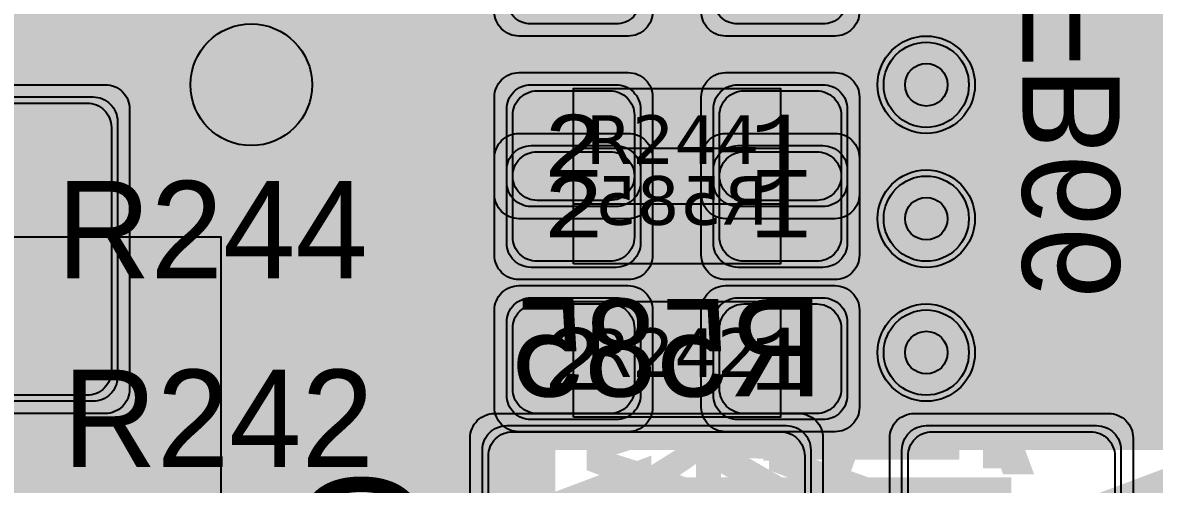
# Model space of a CAD drawing. Extents: x -28 to 199, y -61 to 255.
# Drawn here: x 43.12 to 52.42, y 121.22 to 125.01 of the extents above; entities that cross this region are included whole.
import ezdxf
from ezdxf.enums import TextEntityAlignment as Align

# ---------------------------------------------------------------- set-up
doc = ezdxf.new("R2010")
doc.units = 0
doc.header["$MEASUREMENT"] = 0
for name, color, linetype in [('ASSEMBLY_OUTLINES_BTM', 191, 'CONTINUOUS'), ('ASSEMBLY_OUTLINES_TOP', 102, 'CONTINUOUS'), ('ASSEMBLY_PART_NUMBERS_BTM', 191, 'CONTINUOUS'), ('ASSEMBLY_PART_NUMBERS_TOP', 102, 'CONTINUOUS'), ('ASSEMBLY_REF_DES_BTM', 191, 'CONTINUOUS'), ('ASSEMBLY_REF_DES_TOP', 102, 'CONTINUOUS'), ('DRILL_DRAWING', 21, 'CONTINUOUS'), ('GENERATED_SILKSCREEN_BTM', 255, 'CONTINUOUS'), ('GENERATED_SILKSCREEN_TOP', 140, 'CONTINUOUS'), ('MOUNTING_HOLES_LAYER_2', 42, 'CONTINUOUS'), ('MOUNTING_HOLES_LAYER_3', 42, 'CONTINUOUS'), ('MOUNTING_HOLES_LAYER_BOT21', 42, 'CONTINUOUS'), ('MOUNTING_HOLES_LAYER_TOP', 42, 'CONTINUOUS'), ('PART_PADS_SMD_BTM', 10, 'CONTINUOUS'), ('PART_PADS_SMD_TOP', 150, 'CONTINUOUS'), ('PIN_NUMBERS_BTM', 8, 'CONTINUOUS'), ('PIN_NUMBERS_TOP', 8, 'CONTINUOUS'), ('PLACEMENT_OUTLINES_BTM', 222, 'CONTINUOUS'), ('PLACEMENT_OUTLINES_TOP', 130, 'CONTINUOUS'), ('PLANE_SHAPES_LAYER_2', 230, 'CONTINUOUS'), ('PLANE_SHAPES_LAYER_3', 81, 'CONTINUOUS'), ('SILKSCREEN_OUTLINES_BTM', 211, 'CONTINUOUS'), ('SILKSCREEN_OUTLINES_TOP', 150, 'CONTINUOUS'), ('SILKSCREEN_REF_DES_BTM', 211, 'CONTINUOUS'), ('SILKSCREEN_REF_DES_TOP', 150, 'CONTINUOUS'), ('SOLDERMASK_PADS_BTM', 12, 'CONTINUOUS'), ('SOLDERMASK_PADS_TOP', 180, 'CONTINUOUS'), ('SOLDERPASTE_PADS_BTM', 12, 'CONTINUOUS'), ('SOLDERPASTE_PADS_TOP', 180, 'CONTINUOUS'), ('TRACES_LAYER_3', 81, 'CONTINUOUS'), ('TRACES_LAYER_BOTTOM', 10, 'CONTINUOUS'), ('TRACES_LAYER_TOP', 150, 'CONTINUOUS'), ('VIA_HOLES_LAYER_2', 30, 'CONTINUOUS'), ('VIA_HOLES_LAYER_3', 30, 'CONTINUOUS'), ('VIA_HOLES_LAYER_BOTTOM', 30, 'CONTINUOUS'), ('VIA_HOLES_LAYER_TOP', 30, 'CONTINUOUS'), ('VIA_PADS_LAYER_2', 230, 'CONTINUOUS'), ('VIA_PADS_LAYER_3', 81, 'CONTINUOUS'), ('VIA_PADS_LAYER_BOTTOM', 10, 'CONTINUOUS'), ('VIA_PADS_LAYER_TOP', 150, 'CONTINUOUS')]:
    doc.layers.add(name, color=color, linetype=linetype)
doc.styles.add('COURIER_NEW', font='COUR.TTF')
doc.styles.add('VERDANA', font='verdana.TTF')
doc.styles.add('VERIBEST_GERBER_0', font='txt')

msp = doc.modelspace()

# ---------------------------------------------------------------- hatches: boundary and pattern name
at = {"layer": 'MOUNTING_HOLES_LAYER_2'}
h = msp.add_hatch(color=256, dxfattribs=at)
edge = h.paths.add_edge_path()
edge.add_arc((45, 124.5), 0.5, 0, 360)
at = {"layer": 'MOUNTING_HOLES_LAYER_3'}
h = msp.add_hatch(color=256, dxfattribs=at)
edge = h.paths.add_edge_path()
edge.add_arc((45, 124.5), 0.5, 0, 360)
at = {"layer": 'MOUNTING_HOLES_LAYER_BOT21'}
h = msp.add_hatch(color=256, dxfattribs=at)
edge = h.paths.add_edge_path()
edge.add_arc((45, 124.5), 0.5, 0, 360)
at = {"layer": 'MOUNTING_HOLES_LAYER_TOP'}
h = msp.add_hatch(color=256, dxfattribs=at)
edge = h.paths.add_edge_path()
edge.add_arc((45, 124.5), 0.5, 0, 360)
at = {"layer": 'PLANE_SHAPES_LAYER_2'}
h = msp.add_hatch(color=256, dxfattribs=at)
h.paths.add_polyline_path([(169.5, 129.25), (149.5, 129.25), (142.25, 122), (142.25, 90.5), (147.5, 90.5), (147.5, 80), (154, 80), (154, 69.25), (131.75, 69.25), (131.75, 73.25), (121.25, 73.25), (121.25, 81), (110.5, 81), (110.5, 125.75), (106.5, 125.75), (106.5, 128.75), (93.5, 128.75), (93.5, 120.25), (91.75, 120.25), (91.75, 121.5), (80, 121.5), (80, 118.25), (73.25, 118.25), (73.25, 124.5), (67.5, 124.5), (67.5, 128), (57.75, 128), (57.75, 120.25), (55.25, 120.25), (55.25, 121.5), (47.5, 121.5), (47.5, 119), (35, 119), (35, 134.75), (32.75, 134.75), (32.75, 159.75), (29.25, 159.75), (29.25, 175.25), (22.5, 175.25), (22.5, 195.25), (17.25, 195.25), (17.25, 198), (22.5, 198), (22.5, 216.5), (40.25, 216.5), (40.25, 235.5), (54.5, 235.5), (54.5, 254), (87.25, 254), (87.25, 236.25), (86.25, 236.25), (86.25, 228.75), (81, 228.75), (81, 218.75), (95.25, 218.75), (95.25, 194.5), (87, 194.5), (87, 172), (131.1, 172), (131.1, 208.75), (115.5, 208.75), (115.5, 213.75), (106.75, 213.75), (106.75, 218.75), (110.25, 222.25), (110.25, 226.25), (142.5, 226.25), (142.5, 221.5), (160.5, 221.5), (160.5, 240.75), (169.5, 240.75)])
h.paths.add_polyline_path([(35.5, 149.5), (41.75, 149.5), (41.75, 152), (39.25, 152), (39.25, 154), (37.75, 154), (37.75, 152), (35.5, 152)], flags=16)
h.paths.add_polyline_path([(37.5, 125.75), (37.5, 128.75), (42.75, 128.75), (42.75, 125.75)], flags=16)
h.paths.add_polyline_path([(52, 127.75), (52, 130.75), (54.25, 130.75), (54.25, 127.75)], flags=16)
h.paths.add_polyline_path([(50.75, 219.5), (50.75, 226.5), (71.75, 226.5), (71.75, 219.5)], flags=16)
h.paths.add_polyline_path([(66.5, 150.75), (66.5, 177.5), (72.25, 177.5), (72.25, 150.75)], flags=16)
h.paths.add_polyline_path([(47.25, 185.25), (73, 185.25), (73, 188.25), (70.25, 188.25), (70.25, 191), (47.25, 191)], flags=16)
h.paths.add_polyline_path([(84.5, 208), (84.5, 212.75), (85, 212.75), (85, 208)], flags=16)
h.paths.add_polyline_path([(61.5, 137.25), (87.75, 137.25), (87.75, 140.5), (84.75, 140.5), (84.75, 143), (61.5, 143)], flags=16)
h.paths.add_polyline_path([(88.75, 127), (88.75, 130), (91, 130), (91, 127)], flags=16)
h.paths.add_polyline_path([(85.5, 130.25), (85.5, 132.5), (91, 132.5), (91, 130.25)], flags=16)
h.paths.add_polyline_path([(108.75, 142.25), (135.75, 142.25), (135.75, 145.75), (132.25, 145.75), (132.25, 149), (108.75, 149)], flags=16)
h.paths.add_polyline_path([(114.25, 126.75), (140.75, 126.75), (140.75, 129.75), (137.25, 129.75), (137.25, 133), (114.25, 133)], flags=16)
h.paths.add_polyline_path([(155.25, 180.25), (166.25, 180.25), (166.25, 186.25), (152.25, 186.25), (152.25, 183), (155.25, 183)], flags=16)
at = {"layer": 'PLANE_SHAPES_LAYER_3'}
h = msp.add_hatch(color=256, dxfattribs=at)
h.paths.add_polyline_path([(169.5, 129.25), (149.5, 129.25), (142.25, 122), (142.25, 90.5), (147.5, 90.5), (147.5, 80), (154, 80), (154, 69.25), (131.75, 69.25), (131.75, 73.25), (121.25, 73.25), (121.25, 81), (110.5, 81), (110.5, 125.75), (106.5, 125.75), (106.5, 128.75), (93.5, 128.75), (93.5, 120.25), (91.75, 120.25), (91.75, 121.5), (80, 121.5), (80, 118.25), (73.25, 118.25), (73.25, 124.5), (67.5, 124.5), (67.5, 127.75), (58.25, 127.75), (58.25, 130.25), (88.75, 130.25), (88.75, 127), (91, 127), (91, 132.5), (55, 132.5), (55, 131.25), (52, 131.25), (52, 127.75), (55, 127.75), (55, 127.25), (57.75, 127.25), (57.75, 120.25), (55.25, 120.25), (55.25, 121.5), (47.5, 121.5), (47.5, 119), (35, 119), (35, 134.75), (32.75, 134.75), (32.75, 159.75), (29.25, 159.75), (29.25, 175.25), (22.5, 175.25), (22.5, 195.25), (17.25, 195.25), (17.25, 198), (22.5, 198), (22.5, 216.5), (40.25, 216.5), (40.25, 235.5), (54.5, 235.5), (54.5, 254), (87.25, 254), (87.25, 236.25), (86.25, 236.25), (86.25, 228.75), (81, 228.75), (81, 218.75), (95.25, 218.75), (95.25, 194.5), (87, 194.5), (87, 172), (131.1, 172), (131.1, 208.75), (115.5, 208.75), (115.5, 213.75), (106.75, 213.75), (106.75, 218.75), (110.25, 222.25), (110.25, 226.25), (142.5, 226.25), (142.5, 221.5), (160.5, 221.5), (160.5, 240.75), (169.5, 240.75)])
h.paths.add_polyline_path([(35.5, 149.5), (41.75, 149.5), (41.75, 152), (39.25, 152), (39.25, 154), (37.75, 154), (37.75, 152), (35.5, 152)], flags=16)
h.paths.add_polyline_path([(37.5, 125.75), (37.5, 128.75), (42.75, 128.75), (42.75, 125.75)], flags=16)
h.paths.add_polyline_path([(50.75, 219.5), (50.75, 226.5), (71.75, 226.5), (71.75, 219.5)], flags=16)
h.paths.add_polyline_path([(66.5, 150.75), (66.5, 177.5), (72.25, 177.5), (72.25, 150.75)], flags=16)
h.paths.add_polyline_path([(47.25, 185.25), (73, 185.25), (73, 188.25), (70.25, 188.25), (70.25, 191), (47.25, 191)], flags=16)
h.paths.add_polyline_path([(84.5, 208), (84.5, 212.75), (85, 212.75), (85, 208)], flags=16)
h.paths.add_polyline_path([(61.5, 137.25), (87.75, 137.25), (87.75, 140.5), (84.75, 140.5), (84.75, 143), (61.5, 143)], flags=16)
h.paths.add_polyline_path([(108.75, 142.25), (135.75, 142.25), (135.75, 145.75), (132.25, 145.75), (132.25, 149), (108.75, 149)], flags=16)
h.paths.add_polyline_path([(114.25, 126.75), (140.75, 126.75), (140.75, 129.75), (137.25, 129.75), (137.25, 133), (114.25, 133)], flags=16)
h.paths.add_polyline_path([(155.25, 180.25), (166.25, 180.25), (166.25, 186.25), (152.25, 186.25), (152.25, 183), (155.25, 183)], flags=16)
at = {"layer": 'VIA_HOLES_LAYER_2'}
h = msp.add_hatch(color=256, dxfattribs=at)
edge = h.paths.add_edge_path()
edge.add_arc((50.55, 124.5), 0.175, 0, 360)
h = msp.add_hatch(color=256, dxfattribs=at)
edge = h.paths.add_edge_path()
edge.add_arc((50.55, 123.4), 0.175, 0, 360)
h = msp.add_hatch(color=256, dxfattribs=at)
edge = h.paths.add_edge_path()
edge.add_arc((50.55, 122.3), 0.175, 0, 360)
at = {"layer": 'VIA_HOLES_LAYER_3'}
h = msp.add_hatch(color=256, dxfattribs=at)
edge = h.paths.add_edge_path()
edge.add_arc((50.55, 124.5), 0.175, 0, 360)
h = msp.add_hatch(color=256, dxfattribs=at)
edge = h.paths.add_edge_path()
edge.add_arc((50.55, 123.4), 0.175, 0, 360)
h = msp.add_hatch(color=256, dxfattribs=at)
edge = h.paths.add_edge_path()
edge.add_arc((50.55, 122.3), 0.175, 0, 360)
at = {"layer": 'VIA_HOLES_LAYER_BOTTOM'}
h = msp.add_hatch(color=256, dxfattribs=at)
edge = h.paths.add_edge_path()
edge.add_arc((50.55, 124.5), 0.175, 0, 360)
h = msp.add_hatch(color=256, dxfattribs=at)
edge = h.paths.add_edge_path()
edge.add_arc((50.55, 123.4), 0.175, 0, 360)
h = msp.add_hatch(color=256, dxfattribs=at)
edge = h.paths.add_edge_path()
edge.add_arc((50.55, 122.3), 0.175, 0, 360)
at = {"layer": 'VIA_HOLES_LAYER_TOP'}
h = msp.add_hatch(color=256, dxfattribs=at)
edge = h.paths.add_edge_path()
edge.add_arc((50.55, 124.5), 0.175, 0, 360)
h = msp.add_hatch(color=256, dxfattribs=at)
edge = h.paths.add_edge_path()
edge.add_arc((50.55, 123.4), 0.175, 0, 360)
h = msp.add_hatch(color=256, dxfattribs=at)
edge = h.paths.add_edge_path()
edge.add_arc((50.55, 122.3), 0.175, 0, 360)

# ---------------------------------------------------------------- linework, layer by layer
at = {"layer": 'ASSEMBLY_OUTLINES_BTM'}
msp.add_lwpolyline([(47.65, 123.03), (47.65, 123.98), (49.35, 123.98), (49.35, 123.03)], close=True, dxfattribs=at)
at = {"layer": 'ASSEMBLY_OUTLINES_BTM', "const_width": 0.1}
msp.add_lwpolyline([(40.75, 118.75), (40.75, 123.25), (44.75, 123.25), (44.75, 118.75)], close=True, dxfattribs=at)
at = {"layer": 'ASSEMBLY_OUTLINES_TOP'}
for points in [[(47.65, 123.52), (47.65, 124.47), (49.35, 124.47), (49.35, 123.52)], [(47.65, 121.77), (47.65, 122.72), (49.35, 122.72), (49.35, 121.77)]]:
    msp.add_lwpolyline(points, close=True, dxfattribs=at)
at = {"layer": 'GENERATED_SILKSCREEN_BTM', "const_width": 0.15}
for points in [[(51.3696, 124.6368), (51.368, 124.6312), (51.3648, 124.6264), (51.3592, 124.624), (51.3536, 124.6232), (51.3472, 124.624), (51.3416, 124.6264), (51.3384, 124.6312), (51.3368, 124.6368), (51.3368, 125.1768)], [(51.3696, 125.1592), (51.3696, 124.6368)], [(51.7168, 125.1592), (51.7168, 124.7968), (51.716, 124.7912), (51.712, 124.7864), (51.7064, 124.784), (51.7008, 124.7832), (51.6944, 124.784), (51.6888, 124.7864), (51.6856, 124.7912), (51.684, 124.7968), (51.684, 125.1592)], [(51.4568, 123.8912), (51.3424, 123.9944), (51.3384, 124), (51.3368, 124.0056), (51.3368, 124.4208), (51.3384, 124.4264), (51.3416, 124.4312), (51.3472, 124.4352), (51.3528, 124.4368), (51.7024, 124.4368), (51.7048, 124.4368), (51.7072, 124.4368), (52.1208, 124.4368), (52.1264, 124.4352), (52.132, 124.4312), (52.136, 124.4264), (52.1368, 124.4208), (52.1368, 124.0008), (52.0224, 123.8696), (52.0176, 123.8664), (52.0112, 123.8648), (51.84, 123.8648), (51.7072, 123.9824), (51.64, 123.8984), (51.6368, 123.896), (51.6328, 123.8936), (51.6288, 123.892), (51.6264, 123.8912), (51.4568, 123.8912)], [(51.3696, 124.4032), (51.3696, 124.0136), (51.4688, 123.924), (51.6176, 123.924), (51.6888, 124.012), (51.6888, 124.4032), (51.3696, 124.4032)], [(51.7216, 124.4032), (51.7216, 124.0144), (51.8536, 123.8968), (52.004, 123.8968), (52.104, 124.012), (52.104, 124.4032), (51.7216, 124.4032)], [(51.34, 123.2488), (51.4496, 123.1144), (51.4536, 123.1104), (51.46, 123.1096), (51.464, 123.1104), (51.4688, 123.112), (51.472, 123.1144), (51.4752, 123.1184), (51.4776, 123.1224), (51.4784, 123.1264), (51.4784, 123.1304), (51.476, 123.1336), (51.3696, 123.2648), (51.3696, 123.524), (51.4704, 123.6472), (51.7576, 123.6472), (51.6688, 123.5384), (51.668, 123.5352), (51.6672, 123.5336), (51.6672, 123.5328), (51.6664, 123.5328), (51.6656, 123.5288), (51.6656, 123.2592), (51.6664, 123.256), (51.6672, 123.2552), (51.6672, 123.2544), (51.668, 123.252), (51.6688, 123.2488), (51.7776, 123.1144), (51.78, 123.1136), (51.7808, 123.112), (51.7816, 123.1112), (51.7832, 123.1112), (51.7888, 123.1096), (51.7912, 123.1088), (52.0112, 123.1088), (52.0152, 123.1096), (52.0184, 123.1112), (52.0216, 123.112), (52.024, 123.1144), (52.1336, 123.2488), (52.1352, 123.2528), (52.136, 123.2536), (52.136, 123.2552), (52.1368, 123.2568), (52.1368, 123.2576), (52.1368, 123.2592), (52.1368, 123.5288), (52.136, 123.532), (52.1352, 123.5352), (52.1336, 123.5384), (52.024, 123.6728), (52.0224, 123.6744), (52.0216, 123.676), (52.0192, 123.6776), (52.0136, 123.6792), (52.0112, 123.68), (51.4624, 123.68), (51.4584, 123.6792), (51.4552, 123.6776), (51.4536, 123.676), (51.452, 123.6744), (51.4496, 123.6728), (51.34, 123.5384), (51.3392, 123.5352), (51.3384, 123.5328), (51.3376, 123.532), (51.3368, 123.5288), (51.3368, 123.2592), (51.3376, 123.256), (51.3376, 123.2552), (51.3384, 123.2544), (51.3392, 123.252), (51.34, 123.2488)], [(51.7992, 123.6472), (52.0032, 123.6472), (52.104, 123.524), (52.104, 123.2656), (52.0032, 123.1408), (51.7992, 123.1408), (51.6976, 123.2656), (51.6976, 123.524), (51.7992, 123.6472)], [(51.34, 122.4928), (51.4496, 122.3584), (51.4536, 122.3544), (51.46, 122.3536), (51.464, 122.3544), (51.4688, 122.356), (51.472, 122.3584), (51.4752, 122.3624), (51.4776, 122.3664), (51.4784, 122.3704), (51.4784, 122.3744), (51.476, 122.3776), (51.3696, 122.5088), (51.3696, 122.768), (51.4704, 122.8912), (51.7576, 122.8912), (51.6688, 122.7824), (51.668, 122.7792), (51.6672, 122.7776), (51.6672, 122.7768), (51.6664, 122.7768), (51.6656, 122.7728), (51.6656, 122.5032), (51.6664, 122.5), (51.6672, 122.4992), (51.6672, 122.4984), (51.668, 122.496), (51.6688, 122.4928), (51.7776, 122.3584), (51.78, 122.3576), (51.7808, 122.356), (51.7816, 122.3552), (51.7832, 122.3552), (51.7888, 122.3536), (51.7912, 122.3528), (52.0112, 122.3528), (52.0152, 122.3536), (52.0184, 122.3552), (52.0216, 122.356), (52.024, 122.3584), (52.1336, 122.4928), (52.1352, 122.4968), (52.136, 122.4976), (52.136, 122.4992), (52.1368, 122.5008), (52.1368, 122.5016), (52.1368, 122.5032), (52.1368, 122.7728), (52.136, 122.776), (52.1352, 122.7792), (52.1336, 122.7824), (52.024, 122.9168), (52.0224, 122.9184), (52.0216, 122.92), (52.0192, 122.9216), (52.0136, 122.9232), (52.0112, 122.924), (51.4624, 122.924), (51.4584, 122.9232), (51.4552, 122.9216), (51.4536, 122.92), (51.452, 122.9184), (51.4496, 122.9168), (51.34, 122.7824), (51.3392, 122.7792), (51.3384, 122.7768), (51.3376, 122.776), (51.3368, 122.7728), (51.3368, 122.5032), (51.3376, 122.5), (51.3376, 122.4992), (51.3384, 122.4984), (51.3392, 122.496), (51.34, 122.4928)], [(51.7992, 122.8912), (52.0032, 122.8912), (52.104, 122.768), (52.104, 122.5096), (52.0032, 122.3848), (51.7992, 122.3848), (51.6976, 122.5096), (51.6976, 122.768), (51.7992, 122.8912)], [(47.1812, 122.4512), (47.1844, 122.4504), (47.1868, 122.4496), (47.19, 122.448), (47.2988, 122.36), (47.2988, 122.6936), (46.7764, 122.6936), (46.7708, 122.6952), (46.766, 122.6984), (46.7636, 122.704), (46.7628, 122.7096), (46.7636, 122.716), (46.766, 122.7208), (46.7708, 122.7248), (46.7764, 122.7264), (47.3164, 122.7264), (47.322, 122.7248), (47.3268, 122.7208), (47.3308, 122.716), (47.3324, 122.7104), (47.3324, 122.3256), (47.3316, 122.32), (47.3292, 122.316), (47.326, 122.3136), (47.3204, 122.312), (47.3172, 122.3104), (47.3132, 122.3096), (47.3092, 122.3104), (47.306, 122.3128), (47.1756, 122.4192), (46.9172, 122.4192), (46.7924, 122.3176), (46.7924, 122.06), (46.9172, 121.96), (47.1756, 121.96), (47.306, 122.0656), (47.3116, 122.068), (47.3164, 122.068), (47.322, 122.0648), (47.326, 122.0608), (47.3292, 122.0552), (47.3308, 122.0496), (47.33, 122.0464), (47.3292, 122.044), (47.3276, 122.0416), (47.3252, 122.04), (47.19, 121.9296), (47.1876, 121.928), (47.1844, 121.928), (47.1812, 121.9264), (46.9116, 121.9264), (46.91, 121.9264), (46.9084, 121.9272), (46.9076, 121.9272), (46.906, 121.928), (46.9044, 121.928), (46.9012, 121.9296), (46.766, 122.04), (46.7636, 122.0424), (46.7628, 122.044), (46.7612, 122.0488), (46.7604, 122.052), (46.7604, 122.3256), (46.7612, 122.3288), (46.7628, 122.3336), (46.7628, 122.3352), (46.7644, 122.336), (46.7652, 122.3376), (46.766, 122.3392), (46.9012, 122.448), (46.9052, 122.4496), (46.9084, 122.4504), (46.9116, 122.4512), (47.1812, 122.4512)], [(47.5436, 122.4312), (47.5692, 122.3544), (47.5436, 122.2776), (47.5436, 122.2752), (47.5428, 122.272), (47.5428, 122.0248), (47.5428, 122.0224), (47.5436, 122.02), (47.5444, 122.0168), (47.5476, 122.0136), (47.6276, 121.9312), (47.6316, 121.928), (47.6356, 121.9272), (47.6388, 121.9264), (47.9324, 121.9264), (47.9348, 121.9264), (47.9372, 121.9272), (47.9404, 121.928), (47.9436, 121.9312), (48.0236, 122.0136), (48.0276, 122.0168), (48.0284, 122.02), (48.0284, 122.0248), (48.0284, 122.272), (48.0284, 122.2752), (48.0284, 122.2768), (48.0276, 122.2776), (48.002, 122.3544), (48.0276, 122.4312), (48.0284, 122.432), (48.0284, 122.4368), (48.0284, 122.6288), (48.0284, 122.632), (48.0276, 122.636), (48.0236, 122.64), (47.9436, 122.7224), (47.9404, 122.7248), (47.9372, 122.7256), (47.9348, 122.7264), (47.9324, 122.7264), (47.6388, 122.7264), (47.6356, 122.7256), (47.6316, 122.7248), (47.6276, 122.7224), (47.5476, 122.64), (47.5444, 122.6352), (47.5436, 122.632), (47.5428, 122.6288), (47.5428, 122.4368), (47.5428, 122.4336), (47.5436, 122.432), (47.5436, 122.4312)], [(47.9964, 122.62), (47.9964, 122.4384), (47.9748, 122.3696), (47.598, 122.3696), (47.5748, 122.4384), (47.5748, 122.62), (47.646, 122.6936), (47.9244, 122.6936), (47.9964, 122.62)], [(48.686, 122.4512), (48.6892, 122.4504), (48.6916, 122.4496), (48.6948, 122.448), (48.8036, 122.36), (48.8036, 122.6936), (48.2812, 122.6936), (48.2756, 122.6952), (48.2708, 122.6984), (48.2684, 122.704), (48.2676, 122.7096), (48.2684, 122.716), (48.2708, 122.7208), (48.2756, 122.7248), (48.2812, 122.7264), (48.8212, 122.7264), (48.8268, 122.7248), (48.8316, 122.7208), (48.8356, 122.716), (48.8372, 122.7104), (48.8372, 122.3256), (48.8364, 122.32), (48.834, 122.316), (48.8308, 122.3136), (48.8252, 122.312), (48.822, 122.3104), (48.818, 122.3096), (48.814, 122.3104), (48.8108, 122.3128), (48.6804, 122.4192), (48.422, 122.4192), (48.2972, 122.3176), (48.2972, 122.06), (48.422, 121.96), (48.6804, 121.96), (48.8108, 122.0656), (48.8164, 122.068), (48.8212, 122.068), (48.8268, 122.0648), (48.8308, 122.0608), (48.834, 122.0552), (48.8356, 122.0496), (48.8348, 122.0464), (48.834, 122.044), (48.8324, 122.0416), (48.83, 122.04), (48.6948, 121.9296), (48.6924, 121.928), (48.6892, 121.928), (48.686, 121.9264), (48.4164, 121.9264), (48.4148, 121.9264), (48.4132, 121.9272), (48.4124, 121.9272), (48.4108, 121.928), (48.4092, 121.928), (48.406, 121.9296), (48.2708, 122.04), (48.2684, 122.0424), (48.2676, 122.044), (48.266, 122.0488), (48.2652, 122.052), (48.2652, 122.3256), (48.266, 122.3288), (48.2676, 122.3336), (48.2676, 122.3352), (48.2692, 122.336), (48.27, 122.3376), (48.2708, 122.3392), (48.406, 122.448), (48.41, 122.4496), (48.4132, 122.4504), (48.4164, 122.4512), (48.686, 122.4512)], [(49.026, 122.4224), (49.0236, 122.424), (49.0228, 122.428), (49.0212, 122.432), (49.0204, 122.436), (49.0204, 122.6008), (49.0212, 122.6048), (49.0228, 122.6072), (49.0228, 122.6096), (49.0236, 122.6104), (49.0252, 122.6112), (49.026, 122.6128), (49.162, 122.7232), (49.166, 122.7248), (49.1692, 122.7256), (49.1724, 122.7264), (49.5756, 122.7264), (49.5828, 122.7248), (49.5876, 122.7208), (49.5916, 122.716), (49.5932, 122.7104), (49.5932, 121.9424), (49.5916, 121.936), (49.5876, 121.932), (49.5828, 121.9296), (49.5772, 121.9288), (49.5708, 121.9296), (49.5652, 121.932), (49.5612, 121.936), (49.5596, 121.9424), (49.5596, 122.3104), (49.1836, 122.3104), (49.0524, 121.9376), (49.0492, 121.932), (49.0436, 121.9288), (49.038, 121.928), (49.0324, 121.9296), (49.0276, 121.932), (49.0236, 121.936), (49.022, 121.9416), (49.0228, 121.948), (49.154, 122.3208), (49.026, 122.4224)], [(49.5596, 122.6936), (49.1772, 122.6936), (49.0524, 122.5928), (49.0524, 122.444), (49.1772, 122.3424), (49.5596, 122.3424), (49.5596, 122.6936)], [(47.9964, 122.2688), (47.9964, 122.032), (47.9244, 121.9592), (47.646, 121.9592), (47.5748, 122.032), (47.5748, 122.2688), (47.598, 122.3376), (47.9748, 122.3376), (47.9964, 122.2688)], [(46.402, 121.0375), (46.265, 121.2055), (46.262, 121.2105), (46.258, 121.2115), (46.254, 121.2135), (46.249, 121.2145), (45.563, 121.2145), (45.558, 121.2135), (45.554, 121.2115), (45.552, 121.2095), (45.55, 121.2085), (45.547, 121.2055), (45.41, 121.0375)], [(45.447, 121.0195), (45.573, 121.1735), (46.239, 121.1735), (46.365, 121.0195)]]:
    msp.add_lwpolyline(points, dxfattribs=at)
for points in [[(48.792098, 125.019995), (48.207902, 125.019995, 1.22306e-05), (48.207911, 125.020005), (48.792089, 125.020005, 1.22306e-05), (48.792098, 125.019995)], [(48.792098, 123.980005, 1.22306e-05), (48.792089, 123.979995), (48.207911, 123.979995, 1.22306e-05), (48.207902, 123.980005), (48.792098, 123.980005)], [(44.750005, 118.75, -0.4142135624), (44.75, 118.749995), (43.975, 118.749995), (43.975, 118.750005), (44.749995, 118.750005), (44.749995, 123.249995), (43.975, 123.249995), (43.975, 123.250005), (44.75, 123.250005, -0.4142135624), (44.750005, 123.25), (44.750005, 118.75)], [(48.783844, 123.029995), (48.216156, 123.029995, 1.1642e-05), (48.216164, 123.030005), (48.783836, 123.030005, 1.1642e-05), (48.783844, 123.029995)]]:
    msp.add_lwpolyline(points, format="xyb", dxfattribs=at)
at = {"layer": 'GENERATED_SILKSCREEN_TOP', "const_width": 0.15}
for points in [[(48.783844, 124.470005, 1.1642e-05), (48.783836, 124.469995), (48.216164, 124.469995, 1.1642e-05), (48.216156, 124.470005), (48.783844, 124.470005)], [(48.792098, 123.519995), (48.207902, 123.519995, 1.22306e-05), (48.207911, 123.520005), (48.792089, 123.520005, 1.22306e-05), (48.792098, 123.519995)], [(48.783844, 122.720005, 1.1642e-05), (48.783836, 122.719995), (48.216164, 122.719995, 1.1642e-05), (48.216156, 122.720005), (48.783844, 122.720005)], [(48.792098, 121.769995), (48.207902, 121.769995, 1.22306e-05), (48.207911, 121.770005), (48.792089, 121.770005, 1.22306e-05), (48.792098, 121.769995)]]:
    msp.add_lwpolyline(points, format="xyb", dxfattribs=at)
for points in [[(44.0744, 123.3924), (44.0768, 123.394), (44.0776, 123.398), (44.08, 123.402), (44.08, 123.406), (44.08, 123.5708), (44.08, 123.5748), (44.0776, 123.5772), (44.0776, 123.5796), (44.0768, 123.5804), (44.076, 123.5812), (44.0744, 123.5828), (43.9384, 123.6932), (43.9344, 123.6948), (43.9312, 123.6956), (43.928, 123.6964), (43.5248, 123.6964), (43.5176, 123.6948), (43.5128, 123.6908), (43.5088, 123.686), (43.5072, 123.6804), (43.5072, 122.9124), (43.5088, 122.906), (43.5128, 122.902), (43.5176, 122.8996), (43.5232, 122.8988), (43.5296, 122.8996), (43.5352, 122.902), (43.5392, 122.906), (43.5408, 122.9124), (43.5408, 123.2804), (43.9168, 123.2804), (44.048, 122.9076), (44.0512, 122.902), (44.0568, 122.8988), (44.0632, 122.898), (44.068, 122.8996), (44.0728, 122.902), (44.0768, 122.906), (44.0792, 122.9116), (44.0776, 122.918), (43.9464, 123.2908), (44.0744, 123.3924)], [(44.6952, 123.6932), (44.8296, 123.5836), (44.832, 123.5796), (44.8328, 123.5764), (44.8344, 123.574), (44.8352, 123.5708), (44.8352, 123.4612), (44.8344, 123.458), (44.8328, 123.4532), (44.832, 123.4492), (44.8296, 123.4476), (44.2968, 123.0148), (44.2968, 122.9292), (44.8192, 122.9292), (44.8248, 122.9276), (44.8296, 122.9244), (44.832, 122.9188), (44.8328, 122.9124), (44.832, 122.9068), (44.8296, 122.9012), (44.8248, 122.898), (44.8192, 122.8964), (44.28, 122.8964), (44.2736, 122.898), (44.2696, 122.902), (44.2656, 122.906), (44.264, 122.9124), (44.264, 123.022), (44.2648, 123.0244), (44.2664, 123.03), (44.268, 123.0324), (44.2696, 123.034), (44.2712, 123.0356), (44.8032, 123.4692), (44.8032, 123.5628), (44.6784, 123.6636), (44.42, 123.6636), (44.2896, 123.5572), (44.284, 123.5556), (44.2784, 123.5564), (44.2736, 123.5588), (44.2704, 123.5636), (44.2672, 123.5684), (44.2664, 123.574), (44.2664, 123.5772), (44.2672, 123.5796), (44.2712, 123.5836), (44.4056, 123.6932), (44.4088, 123.694), (44.4112, 123.6948), (44.412, 123.6956), (44.4152, 123.6964), (44.6848, 123.6964), (44.688, 123.6956), (44.6888, 123.6956), (44.6896, 123.6948), (44.692, 123.694), (44.6952, 123.6932)], [(45.0752, 123.1876), (45.5056, 123.6164), (45.5056, 123.1876), (45.0752, 123.1876)], [(45.8312, 123.1876), (46.2616, 123.6164), (46.2616, 123.1876), (45.8312, 123.1876)], [(43.5408, 123.6636), (43.9232, 123.6636), (44.048, 123.5628), (44.048, 123.414), (43.9232, 123.3124), (43.5408, 123.3124), (43.5408, 123.6636)], [(45.5056, 122.9124), (45.5064, 122.906), (45.5104, 122.902), (45.516, 122.8996), (45.5216, 122.8988), (45.5272, 122.8996), (45.532, 122.902), (45.536, 122.906), (45.5376, 122.9124), (45.5376, 123.1548), (45.5752, 123.1548), (45.5808, 123.1564), (45.5856, 123.1596), (45.588, 123.1652), (45.5888, 123.1708), (45.588, 123.1772), (45.5856, 123.1828), (45.5808, 123.1868), (45.5752, 123.1876), (45.5376, 123.1876), (45.5376, 123.658), (45.5368, 123.662), (45.5344, 123.6652), (45.5312, 123.6684), (45.5272, 123.6708), (45.5224, 123.6724), (45.5176, 123.6732), (45.5136, 123.6724), (45.5096, 123.6692), (45.024, 123.1836), (45.0208, 123.1788), (45.0192, 123.174), (45.02, 123.1692), (45.0232, 123.1636), (45.0248, 123.1596), (45.028, 123.1572), (45.0312, 123.1556), (45.0352, 123.1548), (45.5056, 123.1548), (45.5056, 122.9124)], [(46.2616, 122.9124), (46.2624, 122.906), (46.2664, 122.902), (46.272, 122.8996), (46.2776, 122.8988), (46.2832, 122.8996), (46.288, 122.902), (46.292, 122.906), (46.2936, 122.9124), (46.2936, 123.1548), (46.3312, 123.1548), (46.3368, 123.1564), (46.3416, 123.1596), (46.344, 123.1652), (46.3448, 123.1708), (46.344, 123.1772), (46.3416, 123.1828), (46.3368, 123.1868), (46.3312, 123.1876), (46.2936, 123.1876), (46.2936, 123.658), (46.2928, 123.662), (46.2904, 123.6652), (46.2872, 123.6684), (46.2832, 123.6708), (46.2784, 123.6724), (46.2736, 123.6732), (46.2696, 123.6724), (46.2656, 123.6692), (45.78, 123.1836), (45.7768, 123.1788), (45.7752, 123.174), (45.776, 123.1692), (45.7792, 123.1636), (45.7808, 123.1596), (45.784, 123.1572), (45.7872, 123.1556), (45.7912, 123.1548), (46.2616, 123.1548), (46.2616, 122.9124)], [(44.1244, 121.8424), (44.1268, 121.844), (44.1276, 121.848), (44.13, 121.852), (44.13, 121.856), (44.13, 122.0208), (44.13, 122.0248), (44.1276, 122.0272), (44.1276, 122.0296), (44.1268, 122.0304), (44.126, 122.0312), (44.1244, 122.0328), (43.9884, 122.1432), (43.9844, 122.1448), (43.9812, 122.1456), (43.978, 122.1464), (43.5748, 122.1464), (43.5676, 122.1448), (43.5628, 122.1408), (43.5588, 122.136), (43.5572, 122.1304), (43.5572, 121.3624), (43.5588, 121.356), (43.5628, 121.352), (43.5676, 121.3496), (43.5732, 121.3488), (43.5796, 121.3496), (43.5852, 121.352), (43.5892, 121.356), (43.5908, 121.3624), (43.5908, 121.7304), (43.9668, 121.7304), (44.098, 121.3576), (44.1012, 121.352), (44.1068, 121.3488), (44.1132, 121.348), (44.118, 121.3496), (44.1228, 121.352), (44.1268, 121.356), (44.1292, 121.3616), (44.1276, 121.368), (43.9964, 121.7408), (44.1244, 121.8424)], [(43.5908, 122.1136), (43.9732, 122.1136), (44.098, 122.0128), (44.098, 121.864), (43.9732, 121.7624), (43.5908, 121.7624), (43.5908, 122.1136)], [(44.7452, 122.1432), (44.8796, 122.0336), (44.882, 122.0296), (44.8828, 122.0264), (44.8844, 122.024), (44.8852, 122.0208), (44.8852, 121.9112), (44.8844, 121.908), (44.8828, 121.9032), (44.882, 121.8992), (44.8796, 121.8976), (44.3468, 121.4648), (44.3468, 121.3792), (44.8692, 121.3792), (44.8748, 121.3776), (44.8796, 121.3744), (44.882, 121.3688), (44.8828, 121.3624), (44.882, 121.3568), (44.8796, 121.3512), (44.8748, 121.348), (44.8692, 121.3464), (44.33, 121.3464), (44.3236, 121.348), (44.3196, 121.352), (44.3156, 121.356), (44.314, 121.3624), (44.314, 121.472), (44.3148, 121.4744), (44.3164, 121.48), (44.318, 121.4824), (44.3196, 121.484), (44.3212, 121.4856), (44.8532, 121.9192), (44.8532, 122.0128), (44.7284, 122.1136), (44.47, 122.1136), (44.3396, 122.0072), (44.334, 122.0056), (44.3284, 122.0064), (44.3236, 122.0088), (44.3204, 122.0136), (44.3172, 122.0184), (44.3164, 122.024), (44.3164, 122.0272), (44.3172, 122.0296), (44.3212, 122.0336), (44.4556, 122.1432), (44.4588, 122.144), (44.4612, 122.1448), (44.462, 122.1456), (44.4652, 122.1464), (44.7348, 122.1464), (44.738, 122.1456), (44.7388, 122.1456), (44.7396, 122.1448), (44.742, 122.144), (44.7452, 122.1432)], [(45.5556, 121.3624), (45.5564, 121.356), (45.5604, 121.352), (45.566, 121.3496), (45.5716, 121.3488), (45.5772, 121.3496), (45.582, 121.352), (45.586, 121.356), (45.5876, 121.3624), (45.5876, 121.6048), (45.6252, 121.6048), (45.6308, 121.6064), (45.6356, 121.6096), (45.638, 121.6152), (45.6388, 121.6208), (45.638, 121.6272), (45.6356, 121.6328), (45.6308, 121.6368), (45.6252, 121.6376), (45.5876, 121.6376), (45.5876, 122.108), (45.5868, 122.112), (45.5844, 122.1152), (45.5812, 122.1184), (45.5772, 122.1208), (45.5724, 122.1224), (45.5676, 122.1232), (45.5636, 122.1224), (45.5596, 122.1192), (45.074, 121.6336), (45.0708, 121.6288), (45.0692, 121.624), (45.07, 121.6192), (45.0732, 121.6136), (45.0748, 121.6096), (45.078, 121.6072), (45.0812, 121.6056), (45.0852, 121.6048), (45.5556, 121.6048), (45.5556, 121.3624)], [(45.1252, 121.6376), (45.5556, 122.0664), (45.5556, 121.6376), (45.1252, 121.6376)], [(46.2572, 122.1432), (46.3916, 122.0336), (46.394, 122.0296), (46.3948, 122.0264), (46.3964, 122.024), (46.3972, 122.0208), (46.3972, 121.9112), (46.3964, 121.908), (46.3948, 121.9032), (46.394, 121.8992), (46.3916, 121.8976), (45.8588, 121.4648), (45.8588, 121.3792), (46.3812, 121.3792), (46.3868, 121.3776), (46.3916, 121.3744), (46.394, 121.3688), (46.3948, 121.3624), (46.394, 121.3568), (46.3916, 121.3512), (46.3868, 121.348), (46.3812, 121.3464), (45.842, 121.3464), (45.8356, 121.348), (45.8316, 121.352), (45.8276, 121.356), (45.826, 121.3624), (45.826, 121.472), (45.8268, 121.4744), (45.8284, 121.48), (45.83, 121.4824), (45.8316, 121.484), (45.8332, 121.4856), (46.3652, 121.9192), (46.3652, 122.0128), (46.2404, 122.1136), (45.982, 122.1136), (45.8516, 122.0072), (45.846, 122.0056), (45.8404, 122.0064), (45.8356, 122.0088), (45.8324, 122.0136), (45.8292, 122.0184), (45.8284, 122.024), (45.8284, 122.0272), (45.8292, 122.0296), (45.8332, 122.0336), (45.9676, 122.1432), (45.9708, 122.144), (45.9732, 122.1448), (45.974, 122.1456), (45.9772, 122.1464), (46.2468, 122.1464), (46.25, 122.1456), (46.2508, 122.1456), (46.2516, 122.1448), (46.254, 122.144), (46.2572, 122.1432)]]:
    msp.add_lwpolyline(points, dxfattribs=at)
at = {"layer": 'MOUNTING_HOLES_LAYER_2'}
msp.add_circle((45, 124.5), 0.5, dxfattribs=at)
at = {"layer": 'MOUNTING_HOLES_LAYER_3'}
msp.add_circle((45, 124.5), 0.5, dxfattribs=at)
at = {"layer": 'MOUNTING_HOLES_LAYER_BOT21'}
msp.add_circle((45, 124.5), 0.5, dxfattribs=at)
at = {"layer": 'MOUNTING_HOLES_LAYER_TOP'}
msp.add_circle((45, 124.5), 0.5, dxfattribs=at)
at = {"layer": 'PART_PADS_SMD_BTM'}
for points in [[(47.1, 125.8, -0.4142135624), (47.3, 126), (48, 126, -0.4142135624), (48.2, 125.8), (48.2, 125.2, -0.4142135624), (48, 125), (47.3, 125, -0.4142135624), (47.1, 125.2)], [(48.8, 125.8, -0.4142135624), (49, 126), (49.7, 126, -0.4142135624), (49.9, 125.8), (49.9, 125.2, -0.4142135624), (49.7, 125), (49, 125, -0.4142135624), (48.8, 125.2)], [(41.8, 121.9, -0.4142135624), (41.6, 122.1), (41.6, 124.2, -0.4142135624), (41.8, 124.4), (43.7, 124.4, -0.4142135624), (43.9, 124.2), (43.9, 122.1, -0.4142135624), (43.7, 121.9)], [(48.2, 123.2, -0.4142135624), (48, 123), (47.3, 123, -0.4142135624), (47.1, 123.2), (47.1, 123.8, -0.4142135624), (47.3, 124), (48, 124, -0.4142135624), (48.2, 123.8)], [(49.9, 123.2, -0.4142135624), (49.7, 123), (49, 123, -0.4142135624), (48.8, 123.2), (48.8, 123.8, -0.4142135624), (49, 124), (49.7, 124, -0.4142135624), (49.9, 123.8)], [(49.6, 120.3, -0.4142135624), (49.4, 120.1), (47.1, 120.1, -0.4142135624), (46.9, 120.3), (46.9, 121.5, -0.4142135624), (47.1, 121.7), (49.4, 121.7, -0.4142135624), (49.6, 121.5)], [(52.15, 120.3, -0.4142135624), (51.95, 120.1), (50.55, 120.1, -0.4142135624), (50.35, 120.3), (50.35, 121.5, -0.4142135624), (50.55, 121.7), (51.95, 121.7, -0.4142135624), (52.15, 121.5)]]:
    msp.add_lwpolyline(points, format="xyb", close=True, dxfattribs=at)
at = {"layer": 'PART_PADS_SMD_TOP'}
for points in [[(48.2, 123.7, -0.4142135624), (48, 123.5), (47.3, 123.5, -0.4142135624), (47.1, 123.7), (47.1, 124.3, -0.4142135624), (47.3, 124.5), (48, 124.5, -0.4142135624), (48.2, 124.3)], [(49.9, 123.7, -0.4142135624), (49.7, 123.5), (49, 123.5, -0.4142135624), (48.8, 123.7), (48.8, 124.3, -0.4142135624), (49, 124.5), (49.7, 124.5, -0.4142135624), (49.9, 124.3)], [(48.2, 121.95, -0.4142135624), (48, 121.75), (47.3, 121.75, -0.4142135624), (47.1, 121.95), (47.1, 122.55, -0.4142135624), (47.3, 122.75), (48, 122.75, -0.4142135624), (48.2, 122.55)], [(49.9, 121.95, -0.4142135624), (49.7, 121.75), (49, 121.75, -0.4142135624), (48.8, 121.95), (48.8, 122.55, -0.4142135624), (49, 122.75), (49.7, 122.75, -0.4142135624), (49.9, 122.55)]]:
    msp.add_lwpolyline(points, format="xyb", close=True, dxfattribs=at)
at = {"layer": 'PLACEMENT_OUTLINES_BTM'}
for points in [[(47.65, 123.03), (47.65, 123.98), (49.35, 123.98), (49.35, 123.03)], [(40.75, 118.75), (40.75, 123.25), (44.75, 123.25), (44.75, 118.75)]]:
    msp.add_lwpolyline(points, close=True, dxfattribs=at)
at = {"layer": 'PLACEMENT_OUTLINES_TOP'}
for points in [[(47.65, 123.52), (47.65, 124.47), (49.35, 124.47), (49.35, 123.52)], [(47.65, 121.77), (47.65, 122.72), (49.35, 122.72), (49.35, 121.77)]]:
    msp.add_lwpolyline(points, close=True, dxfattribs=at)
at = {"layer": 'SILKSCREEN_OUTLINES_BTM'}
for points in [[(47.65, 123.03), (47.65, 123.98), (49.35, 123.98), (49.35, 123.03)], [(40.75, 118.75), (40.75, 123.25), (44.75, 123.25), (44.75, 118.75)]]:
    msp.add_lwpolyline(points, close=True, dxfattribs=at)
at = {"layer": 'SILKSCREEN_OUTLINES_TOP'}
for points in [[(47.65, 123.52), (47.65, 124.47), (49.35, 124.47), (49.35, 123.52)], [(47.65, 121.77), (47.65, 122.72), (49.35, 122.72), (49.35, 121.77)]]:
    msp.add_lwpolyline(points, close=True, dxfattribs=at)
at = {"layer": 'SOLDERMASK_PADS_BTM'}
for points in [[(47, 125.9, -0.4142135624), (47.2, 126.1), (48.1, 126.1, -0.4142135624), (48.3, 125.9), (48.3, 125.1, -0.4142135624), (48.1, 124.9), (47.2, 124.9, -0.4142135624), (47, 125.1)], [(48.7, 125.9, -0.4142135624), (48.9, 126.1), (49.8, 126.1, -0.4142135624), (50, 125.9), (50, 125.1, -0.4142135624), (49.8, 124.9), (48.9, 124.9, -0.4142135624), (48.7, 125.1)], [(41.7, 121.8, -0.4142135624), (41.5, 122), (41.5, 124.3, -0.4142135624), (41.7, 124.5), (43.8, 124.5, -0.4142135624), (44, 124.3), (44, 122, -0.4142135624), (43.8, 121.8)], [(48.3, 123.1, -0.4142135624), (48.1, 122.9), (47.2, 122.9, -0.4142135624), (47, 123.1), (47, 123.9, -0.4142135624), (47.2, 124.1), (48.1, 124.1, -0.4142135624), (48.3, 123.9)], [(50, 123.1, -0.4142135624), (49.8, 122.9), (48.9, 122.9, -0.4142135624), (48.7, 123.1), (48.7, 123.9, -0.4142135624), (48.9, 124.1), (49.8, 124.1, -0.4142135624), (50, 123.9)], [(49.7, 120.2, -0.4142135624), (49.5, 120), (47, 120, -0.4142135624), (46.8, 120.2), (46.8, 121.6, -0.4142135624), (47, 121.8), (49.5, 121.8, -0.4142135624), (49.7, 121.6)], [(52.25, 120.2, -0.4142135624), (52.05, 120), (50.45, 120, -0.4142135624), (50.25, 120.2), (50.25, 121.6, -0.4142135624), (50.45, 121.8), (52.05, 121.8, -0.4142135624), (52.25, 121.6)]]:
    msp.add_lwpolyline(points, format="xyb", close=True, dxfattribs=at)
at = {"layer": 'SOLDERMASK_PADS_TOP'}
for points in [[(48.3, 123.6, -0.4142135624), (48.1, 123.4), (47.2, 123.4, -0.4142135624), (47, 123.6), (47, 124.4, -0.4142135624), (47.2, 124.6), (48.1, 124.6, -0.4142135624), (48.3, 124.4)], [(50, 123.6, -0.4142135624), (49.8, 123.4), (48.9, 123.4, -0.4142135624), (48.7, 123.6), (48.7, 124.4, -0.4142135624), (48.9, 124.6), (49.8, 124.6, -0.4142135624), (50, 124.4)], [(48.3, 121.85, -0.4142135624), (48.1, 121.65), (47.2, 121.65, -0.4142135624), (47, 121.85), (47, 122.65, -0.4142135624), (47.2, 122.85), (48.1, 122.85, -0.4142135624), (48.3, 122.65)], [(50, 121.85, -0.4142135624), (49.8, 121.65), (48.9, 121.65, -0.4142135624), (48.7, 121.85), (48.7, 122.65, -0.4142135624), (48.9, 122.85), (49.8, 122.85, -0.4142135624), (50, 122.65)]]:
    msp.add_lwpolyline(points, format="xyb", close=True, dxfattribs=at)
at = {"layer": 'SOLDERPASTE_PADS_BTM'}
for points in [[(41.85, 121.95, -0.4142135624), (41.65, 122.15), (41.65, 124.15, -0.4142135624), (41.85, 124.35), (43.65, 124.35, -0.4142135624), (43.85, 124.15), (43.85, 122.15, -0.4142135624), (43.65, 121.95)], [(48.15, 123.25, -0.4142135624), (47.95, 123.05), (47.35, 123.05, -0.4142135624), (47.15, 123.25), (47.15, 123.75, -0.4142135624), (47.35, 123.95), (47.95, 123.95, -0.4142135624), (48.15, 123.75)], [(49.85, 123.25, -0.4142135624), (49.65, 123.05), (49.05, 123.05, -0.4142135624), (48.85, 123.25), (48.85, 123.75, -0.4142135624), (49.05, 123.95), (49.65, 123.95, -0.4142135624), (49.85, 123.75)], [(49.55, 120.35, -0.4142135624), (49.35, 120.15), (47.15, 120.15, -0.4142135624), (46.95, 120.35), (46.95, 121.45, -0.4142135624), (47.15, 121.65), (49.35, 121.65, -0.4142135624), (49.55, 121.45)], [(52.1, 120.35, -0.4142135624), (51.9, 120.15), (50.6, 120.15, -0.4142135624), (50.4, 120.35), (50.4, 121.45, -0.4142135624), (50.6, 121.65), (51.9, 121.65, -0.4142135624), (52.1, 121.45)]]:
    msp.add_lwpolyline(points, format="xyb", close=True, dxfattribs=at)
at = {"layer": 'SOLDERPASTE_PADS_TOP'}
for points in [[(48.15, 123.75, -0.4142135624), (47.95, 123.55), (47.35, 123.55, -0.4142135624), (47.15, 123.75), (47.15, 124.25, -0.4142135624), (47.35, 124.45), (47.95, 124.45, -0.4142135624), (48.15, 124.25)], [(49.85, 123.75, -0.4142135624), (49.65, 123.55), (49.05, 123.55, -0.4142135624), (48.85, 123.75), (48.85, 124.25, -0.4142135624), (49.05, 124.45), (49.65, 124.45, -0.4142135624), (49.85, 124.25)], [(48.15, 122, -0.4142135624), (47.95, 121.8), (47.35, 121.8, -0.4142135624), (47.15, 122), (47.15, 122.5, -0.4142135624), (47.35, 122.7), (47.95, 122.7, -0.4142135624), (48.15, 122.5)], [(49.85, 122, -0.4142135624), (49.65, 121.8), (49.05, 121.8, -0.4142135624), (48.85, 122), (48.85, 122.5, -0.4142135624), (49.05, 122.7), (49.65, 122.7, -0.4142135624), (49.85, 122.5)]]:
    msp.add_lwpolyline(points, format="xyb", close=True, dxfattribs=at)
at = {"layer": 'TRACES_LAYER_3', "const_width": 0.5}
for points in [[(38.75, 139.25), (39.563173, 138.436827), (39.563173, 137.879552), (42.960239, 134.482486), (42.960239, 132.089761), (50.55, 124.5)], [(50.55, 123.4), (47.467763, 123.4), (46.004, 124.863763), (46.004, 124.915871), (45.415871, 125.504), (45.363763, 125.504), (39.563173, 131.30459), (39.563173, 132.436827), (38.75, 133.25)], [(50.55, 122.3), (43.7, 122.3), (38.75, 127.25)]]:
    msp.add_lwpolyline(points, dxfattribs=at)
at = {"layer": 'TRACES_LAYER_BOTTOM'}
for points, const_width in [([(47.65, 123.5), (47.6, 123.5), (46.6, 124.5), (46.6, 126.3)], 0.35), ([(47.65, 125.5), (47.7, 125.5), (48.662709, 124.537291), (48.662709, 124.137291), (49.3, 123.5), (49.35, 123.5)], 0.35), ([(42.7, 125), (42.75, 124.95), (42.75, 123.15)], 1), ([(48.25, 120.9), (51.25, 120.9)], 0.75)]:
    msp.add_lwpolyline(points, dxfattribs=dict(at, const_width=const_width))
at = {"layer": 'TRACES_LAYER_TOP'}
for points, const_width in [([(47.65, 125.75), (47.65, 124)], 0.5), ([(51.5, 125.9), (51.5, 125.85), (52.5, 124.85), (52.5, 124.175), (53.825, 124.175)], 0.35), ([(49.35, 125.75), (49.4, 125.75), (50.106644, 125.043356)], 0.35), ([(50.106644, 125.043356), (50.106644, 124.943356), (50.55, 124.5)], 0.254), ([(53.825, 123.525), (52.275, 123.525), (51.872356, 123.927644), (51.122356, 123.927644), (50.55, 124.5)], 0.35), ([(47.65, 124), (47.65, 122.25)], 0.5), ([(50.037291, 123.362709), (49.4, 124), (49.35, 124)], 0.35), ([(53.825, 122.875), (51.075, 122.875), (50.55, 123.4)], 0.35), ([(50.55, 123.4), (50.512709, 123.362709), (50.037291, 123.362709)], 0.254), ([(50.55, 122.3), (51.225, 122.3), (51.3, 122.225), (53.825, 122.225)], 0.35), ([(50.5, 122.25), (49.35, 122.25)], 0.35), ([(50.55, 122.3), (50.5, 122.25)], 0.254)]:
    msp.add_lwpolyline(points, dxfattribs=dict(at, const_width=const_width))
at = {"layer": 'VIA_HOLES_LAYER_2'}
for centre in [(50.55, 124.5), (50.55, 123.4), (50.55, 122.3)]:
    msp.add_circle(centre, 0.175, dxfattribs=at)
at = {"layer": 'VIA_HOLES_LAYER_3'}
for centre in [(50.55, 124.5), (50.55, 123.4), (50.55, 122.3)]:
    msp.add_circle(centre, 0.175, dxfattribs=at)
at = {"layer": 'VIA_HOLES_LAYER_BOTTOM'}
for centre in [(50.55, 124.5), (50.55, 123.4), (50.55, 122.3)]:
    msp.add_circle(centre, 0.175, dxfattribs=at)
at = {"layer": 'VIA_HOLES_LAYER_TOP'}
for centre in [(50.55, 124.5), (50.55, 123.4), (50.55, 122.3)]:
    msp.add_circle(centre, 0.175, dxfattribs=at)
at = {"layer": 'VIA_PADS_LAYER_2'}
for centre in [(50.55, 124.5), (50.55, 123.4), (50.55, 122.3)]:
    msp.add_circle(centre, 0.4, dxfattribs=at)
at = {"layer": 'VIA_PADS_LAYER_3'}
for centre in [(50.55, 124.5), (50.55, 123.4), (50.55, 122.3)]:
    msp.add_circle(centre, 0.4, dxfattribs=at)
at = {"layer": 'VIA_PADS_LAYER_BOTTOM'}
for centre in [(50.55, 124.5), (50.55, 123.4), (50.55, 122.3)]:
    msp.add_circle(centre, 0.35, dxfattribs=at)
at = {"layer": 'VIA_PADS_LAYER_TOP'}
for centre in [(50.55, 124.5), (50.55, 123.4), (50.55, 122.3)]:
    msp.add_circle(centre, 0.35, dxfattribs=at)

# ---------------------------------------------------------------- texts
at = {"layer": 'ASSEMBLY_PART_NUMBERS_BTM', "style": 'VERIBEST_GERBER_0', "text_generation_flag": 2}
for s, p in [('CL21B106KOQNNNE', (48.79, 140.75)), ('CL10B104KB8SFNC', (47.29, 133)), ('MPZ1608S221A_1', (49.21, 127))]:
    msp.add_text(s, height=2.032, rotation=90, dxfattribs=at).set_placement(p, align=Align.TOP_LEFT)
for s, p in [('MPZ1608S221A_1', (48.5, 126.71)), ('MURS160-13-F', (59, 126.21)), ('ERJ-3EKF10R0V', (48.5, 124.46))]:
    msp.add_text(s, height=2.032, dxfattribs=at).set_placement(p, align=Align.TOP_LEFT)
at = {"layer": 'ASSEMBLY_PART_NUMBERS_TOP', "style": 'VERIBEST_GERBER_0'}
for s, p in [('ERJ-3GEY0R00V', (48.29, 141.25)), ('ERJ-3EKF4701V', (49.79, 141.25)), ('ERJ-3EKF4701V', (51.29, 141.25)), ('ERJ-3GEY0R00V', (52.79, 141.25)), ('ERJ-3GEY0R00V', (54.04, 126.75))]:
    msp.add_text(s, height=2.032, rotation=270, dxfattribs=at).set_placement(p, align=Align.TOP_LEFT)
for p in [(48.5, 126.54), (48.5, 124.79)]:
    msp.add_text('ERJ-3EKF4701V', height=2.032, dxfattribs=at).set_placement(p, align=Align.TOP_LEFT)
at = {"layer": 'ASSEMBLY_REF_DES_BTM', "style": 'VERDANA', "text_generation_flag": 2}
msp.add_text('R585', height=0.4, dxfattribs=at).set_placement((49.25, 123.75), align=Align.TOP_LEFT)
at = {"layer": 'ASSEMBLY_REF_DES_TOP', "style": 'VERDANA'}
for s, p in [('R244', (47.75, 124.25)), ('R242', (47.75, 122.5))]:
    msp.add_text(s, height=0.4, dxfattribs=at).set_placement(p, align=Align.TOP_LEFT)
at = {"layer": 'DRILL_DRAWING', "style": 'VERIBEST_GERBER_0'}
for s, p in [('A', (42.7, 125)), ('T', (45, 124.5)), ('A', (50.55, 124.5)), ('A', (50.55, 123.4)), ('A', (50.55, 122.3))]:
    msp.add_text(s, height=2, dxfattribs=at).set_placement(p, align=Align.MIDDLE_CENTER)
at = {"layer": 'PIN_NUMBERS_BTM', "style": 'COURIER_NEW'}
for s, p in [('2', (47.65, 124)), ('1', (49.35, 124)), ('2', (47.65, 123.5)), ('1', (49.35, 123.5)), ('2', (47.65, 122.25)), ('1', (49.35, 122.25))]:
    msp.add_text(s, height=0.508, dxfattribs=at).set_placement(p, align=Align.MIDDLE_CENTER)
at = {"layer": 'PIN_NUMBERS_TOP', "style": 'COURIER_NEW'}
for s, p in [('2', (47.65, 124)), ('1', (49.35, 124)), ('2', (47.65, 123.5)), ('1', (49.35, 123.5)), ('2', (47.65, 122.25)), ('1', (49.35, 122.25))]:
    msp.add_text(s, height=0.508, dxfattribs=at).set_placement(p, align=Align.MIDDLE_CENTER)
at = {"layer": 'SILKSCREEN_REF_DES_BTM', "style": 'VERIBEST_GERBER_0', "text_generation_flag": 2}
for s, height, p in [('FB66', 0.8, (51.34, 125.3)), ('C258', 1, (45.41, 121.35))]:
    msp.add_text(s, height=height, rotation=90, dxfattribs=at).set_placement(p, align=Align.TOP_LEFT)
msp.add_text('R585', height=0.8, dxfattribs=at).set_placement((49.7, 122.74), align=Align.TOP_LEFT)
at = {"layer": 'SILKSCREEN_REF_DES_TOP', "style": 'VERIBEST_GERBER_0'}
for s, p in [('R244', (43.4, 123.71)), ('R242', (43.45, 122.16))]:
    msp.add_text(s, height=0.8, dxfattribs=at).set_placement(p, align=Align.TOP_LEFT)

doc.saveas('drawing.dxf')
